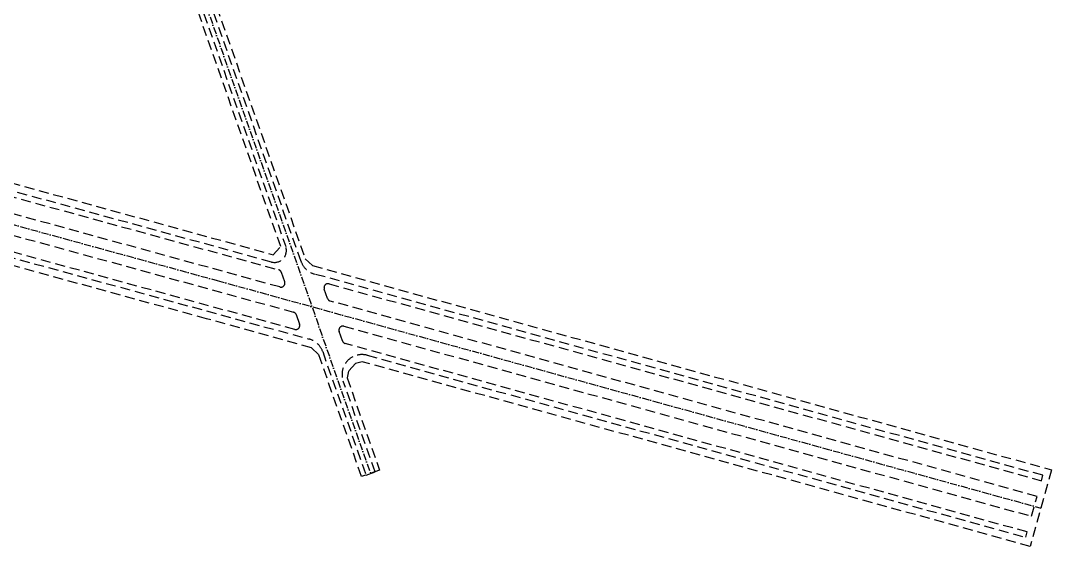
# Model space of a CAD drawing. Header units: metres. Extents: x 566107 to 571261, y 2062953 to 2068466.
# Drawn here: x 567635 to 568933, y 2062953 to 2063615 of the extents above; entities that cross this region are included whole.
import ezdxf

# ---------------------------------------------------------------- set-up
doc = ezdxf.new("R2010")
doc.units = ezdxf.units.M
doc.linetypes.add('ACAD_ISO10W100', pattern=[18.5, 12, -3, 0.5, -3])
doc.linetypes.add('HIDDEN', pattern=[0.375, 0.25, -0.125])
for name, color, linetype in [('LogDg phu', 7, 'CONTINUOUS'), ('TimDg', 222, 'CONTINUOUS'), ('ViaHeSphu', 32, 'CONTINUOUS')]:
    doc.layers.add(name, color=color, linetype=linetype)

msp = doc.modelspace()

# ---------------------------------------------------------------- linework, layer by layer
at = {"layer": 'LogDg phu', "linetype": 'HIDDEN', "ltscale": 50}
for points in [[(567511.588, 2063636.952, 0.17034295), (567652.606, 2063646.946), (567818.925, 2063718.877, -0.43489073), (567835.009, 2063711.844), (567969.134, 2063330.398, -0.60506214), (567951.017, 2063310.956), (567565.33, 2063416.709, -0.03490034)], [(567543.911, 2063338.592), (567998.687, 2063213.895, -0.24605768), (568015.661, 2063198.078), (568070.302, 2063042.682), (568081.622, 2063046.663), (568041.392, 2063161.075, -0.60574415), (568071.636, 2063193.465), (568900.914, 2062964.3), (568902.778, 2062971.048), (568043.998, 2063208.365, -0.24552843), (568040.613, 2063211.525), (568036.37, 2063223.591, -0.60574415), (568042.419, 2063230.069), (568908.239, 2062990.807), (568915.164, 2063015.868), (568025.209, 2063261.8, -0.24552843), (568021.824, 2063264.96), (568017.581, 2063277.026, -0.60574415), (568023.63, 2063283.504), (568920.624, 2063035.627), (568922.489, 2063042.374), (568005.385, 2063295.808, -0.24552843), (567988.46, 2063311.612), (567845.242, 2063718.917, -0.39383436)], [(567563.479, 2063409.958), (567960.161, 2063301.19, -0.24605768), (567963.556, 2063298.027), (567967.793, 2063285.978, -0.60506214), (567961.754, 2063279.497), (567558.058, 2063390.188, -0.03490034)], [(567551.183, 2063365.114), (567978.924, 2063247.829, -0.24605768), (567982.319, 2063244.666), (567986.556, 2063232.617, -0.60506214), (567980.517, 2063226.136), (567545.762, 2063345.343, -0.03490034)]]:
    msp.add_lwpolyline(points, format="xyb", dxfattribs=at)
at = {"layer": 'TimDg', "linetype": 'ACAD_ISO10W100', "ltscale": 0.75, "elevation": 0}
msp.add_lwpolyline([(567875.43, 2064536.332), (567878.105, 2064409.235), (567859.543, 2064035.224, -0.07861597), (567843.523, 2063958.751), (567820.055, 2063897.041, 0.17720234), (567818.534, 2063776.785), (568075.962, 2063044.672)], format="xyb", dxfattribs=at)
at = {"layer": 'TimDg', "linetype": 'ACAD_ISO10W100', "ltscale": 0.75}
msp.add_lwpolyline([(567252.008, 2063483.808, 0.03490034), (567554.621, 2063377.651), (567882.824, 2063287.659), (568919.883, 2063001.076)], format="xyb", dxfattribs=at)
at = {"layer": 'ViaHeSphu', "linetype": 'HIDDEN', "ltscale": 50}
for points in [[(567992.199, 2063790.548), (567855.641, 2063731.488), (567850.952, 2063720.765), (567993.677, 2063314.862), (568002.746, 2063306.394), (568933.201, 2063049.27), (568906.565, 2062952.883), (568065.322, 2063185.354), (568057.09, 2063183.031), (568048.111, 2063173.414), (568046.357, 2063165.043), (568087.282, 2063048.653), (568064.641, 2063040.692), (568010.549, 2063194.528), (568001.48, 2063202.996), (567869.555, 2063239.452), (567541.399, 2063329.431, -0.03490034)], [(567567.842, 2063425.871), (567953.295, 2063320.182), (567962.785, 2063330.366), (567829.369, 2063709.796), (567819.372, 2063714.168), (567654.392, 2063642.815, -0.17034295), (567510.402, 2063632.611)]]:
    msp.add_lwpolyline(points, format="xyb", dxfattribs=at)

doc.saveas('drawing.dxf')
